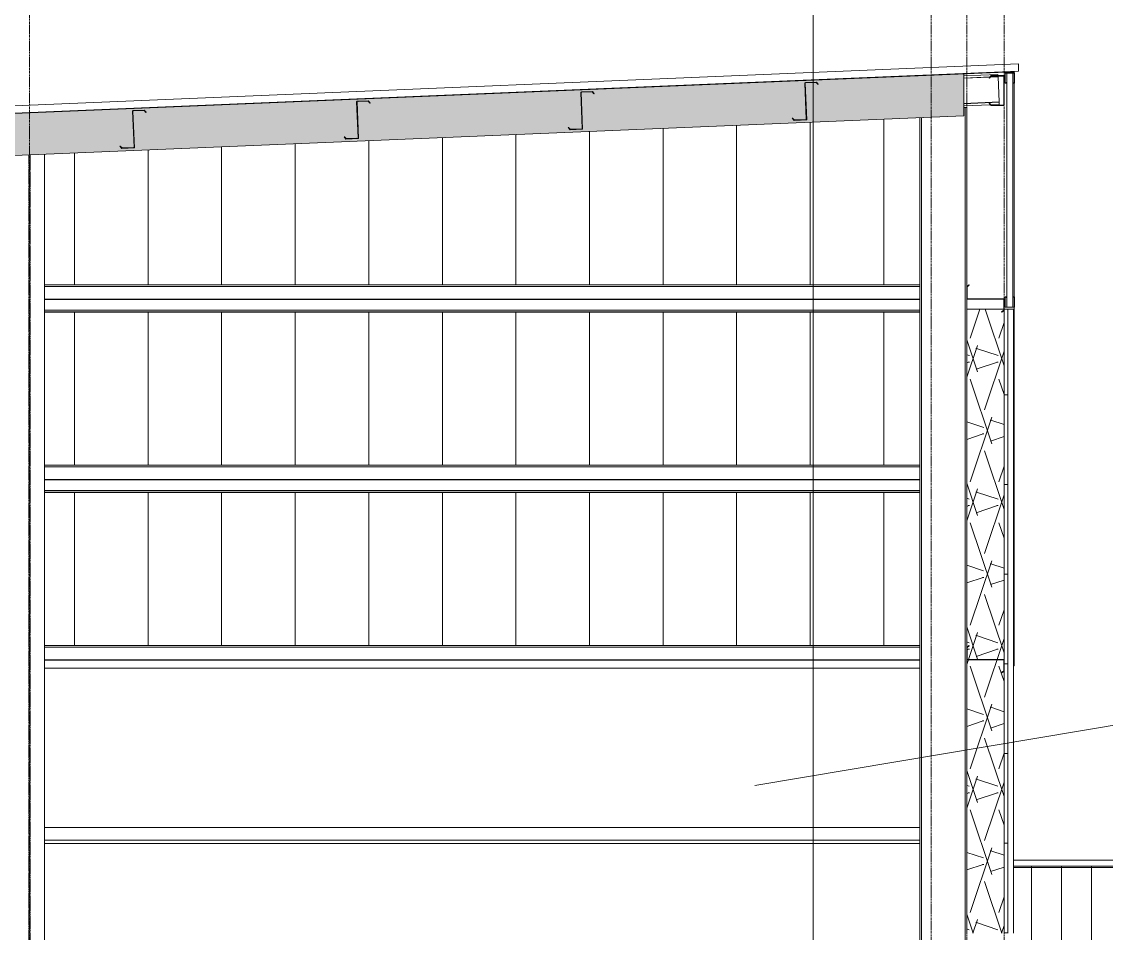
# Model space of a CAD drawing. Header units: inches. Extents: x -23565 to -21, y -324 to 853.
# Drawn here: x -7540.8 to -7250.6, y 168 to 411.9 of the extents above; entities that cross this region are included whole.
import ezdxf

# ---------------------------------------------------------------- set-up
doc = ezdxf.new("R2010")
doc.units = ezdxf.units.IN
doc.header["$MEASUREMENT"] = 0
doc.linetypes.add('Grid Line 1_2_', pattern=[0.875, 0.5, -0.125, 0.125, -0.125])
doc.linetypes.add('Hidden 1_8_', pattern=[0.1875, 0.125, -0.0625])
for name, color, linetype, lineweight in [('A-ANNO-IDEN', 131, 'Continuous', 9), ('A-CLNG', 13, 'Continuous', 13), ('A-CLNG-PATT', 13, 'Continuous', 25), ('A-GLAZ-CWMG', 51, 'Continuous', 13), ('A-ROOF', 132, 'Continuous', 13), ('A-WALL', 113, 'Continuous', 13), ('A-WALL-PATT', 111, 'Continuous', 25), ('G-ANNO-SYMB', 111, 'Continuous', 9), ('I-WALL', 2, 'Continuous', 13), ('S-BEAM', 12, 'Continuous', 13), ('S-COLS', 52, 'Continuous', 13), ('S-GRID', 1, 'Continuous', 9)]:
    doc.layers.add(name, color=color, linetype=linetype, lineweight=lineweight)
pattern_1 = [(45, (-21606.148, 72.082), (-19.007, 19.007), []), (45, (-21606.148, 100.882), (-19.007, 19.007), [])]
pattern_2 = [(161.57, (-21605.188, 73.042), (-7.6802237, -0.0009796), [0, -54.643, 6.067, 0]), (18.43, (-21607.108, 73.042), (-7.6802237, 0.0009796), [0, -54.643, 6.067, 0]), (108.43, (-21605.188, 73.042), (3.8382953, -19.20136532), [18.211, -42.499]), (71.57, (-21607.108, 73.042), (3.8382953, 19.20136532), [18.211, -42.499])]

# ---------------------------------------------------------------- blocks, each defined once
blk = doc.blocks.new('W-Wide Flange-Column - B1_E-1528731-Building Section - North_South looking West _ Fitness Center')
at = {"layer": 'S-COLS', "color": 8, "linetype": 'Hidden 1_8_', "lineweight": 9}
for p, q in [((-21385.21, 376.28), (-21385.21, 1)), ((-21384.9, 1), (-21384.9, 376.29))]:
    blk.add_line(p, q, dxfattribs=at)
blk = doc.blocks.new('Girt_C - 8_D-1405488-Building Section - North_South looking West _ Fitness Center')
at = {"layer": 'S-BEAM', "lineweight": 9}
h = blk.add_hatch(dxfattribs=at)
h.set_pattern_fill('FP_52', color=8, style=0, pattern_type=2)
h.set_pattern_definition(pattern_1)
h.paths.add_polyline_path([(-21127.8, 389.49), (-21124.49, 389.49), (-21124.49, 389.6), (-21127.75, 389.6), (-21128.2, 390.13), (-21128.29, 390.06)], flags=0)
h.paths.add_polyline_path([(-21124.41, 389.67), (-21124.3, 389.67), (-21124.3, 397.3), (-21124.41, 397.3)], flags=0)
h.paths.add_polyline_path([(-21128.2, 396.84), (-21127.75, 397.38), (-21124.49, 397.38), (-21124.49, 397.49), (-21127.8, 397.49), (-21128.28, 396.91)], flags=0)
at = {"layer": 'S-BEAM', "color": 7}
for p, q in [((-21127.8, 397.49), (-21128.28, 396.91)), ((-21128.28, 396.91), (-21128.2, 396.84)), ((-21128.2, 396.84), (-21127.75, 397.38)), ((-21124.49, 397.49), (-21127.8, 397.49)), ((-21127.75, 397.38), (-21124.49, 397.38)), ((-21124.41, 397.3), (-21124.41, 389.67)), ((-21124.3, 389.67), (-21124.3, 397.3)), ((-21128.2, 390.13), (-21128.29, 390.06)), ((-21128.29, 390.06), (-21127.8, 389.49)), ((-21127.75, 389.6), (-21128.2, 390.13)), ((-21127.8, 389.49), (-21124.49, 389.49)), ((-21124.49, 389.6), (-21127.75, 389.6))]:
    blk.add_line(p, q, dxfattribs=at)
for centre, radius, start, end in [((-21124.49, 397.3), 0.188, 0, 90), ((-21124.49, 397.3), 0.0782, 0, 87.8773), ((-21124.49, 389.67), 0.0782, 273.0424, 0), ((-21124.49, 389.67), 0.188, 270, 0)]:
    blk.add_arc(centre, radius, start, end, dxfattribs=at)
blk = doc.blocks.new('Rectangular Mullion - Profile_Polycarbonate_Upper and left-1768104-Building Section - North_South looking West _ Fitness Center')
at = {"layer": 'A-GLAZ-CWMG', "color": 7}
for p, q in [((-21121.55, 398.24), (-21124.05, 398.24)), ((-21124.05, 398.24), (-21124.05, 395.49)), ((-21123.99, 395.55), (-21123.99, 398.17)), ((-21123.99, 398.17), (-21121.62, 398.17)), ((-21121.62, 398.17), (-21121.62, 395.55)), ((-21121.55, 395.49), (-21121.55, 398.24)), ((-21124.05, 395.49), (-21123.55, 395.49)), ((-21123.62, 395.55), (-21123.99, 395.55)), ((-21123.55, 395.74), (-21123.62, 395.74)), ((-21123.62, 395.74), (-21123.62, 395.55)), ((-21123.55, 395.49), (-21123.55, 395.74)), ((-21121.92, 395.74), (-21121.98, 395.74)), ((-21121.98, 395.74), (-21121.98, 395.49)), ((-21121.98, 395.49), (-21121.55, 395.49)), ((-21121.92, 395.55), (-21121.92, 395.74)), ((-21121.62, 395.55), (-21121.92, 395.55))]:
    blk.add_line(p, q, dxfattribs=at)
blk = doc.blocks.new('Rectangular Mullion - Profile_Polycarbonate_Lower-1768105-Building Section - North_South looking West _ Fitness Center')
at = {"layer": 'A-GLAZ-CWMG', "color": 7}
for p, q in [((-21123.55, 338.27), (-21124.05, 338.27)), ((-21124.05, 338.27), (-21124.05, 335.52)), ((-21123.99, 335.58), (-21123.99, 338.21)), ((-21123.99, 338.21), (-21123.62, 338.21)), ((-21123.62, 338.21), (-21123.62, 338.02)), ((-21123.62, 338.02), (-21123.55, 338.02)), ((-21123.55, 338.02), (-21123.55, 338.27)), ((-21121.55, 338.27), (-21121.98, 338.27)), ((-21121.98, 338.27), (-21121.98, 338.02)), ((-21121.98, 338.02), (-21121.92, 338.02)), ((-21121.92, 338.02), (-21121.92, 338.21)), ((-21121.92, 338.21), (-21121.62, 338.21)), ((-21121.62, 338.21), (-21121.62, 335.58)), ((-21121.55, 335.52), (-21121.55, 338.27)), ((-21124.05, 335.52), (-21121.55, 335.52)), ((-21121.62, 335.58), (-21123.99, 335.58))]:
    blk.add_line(p, q, dxfattribs=at)
blk = doc.blocks.new('Girt_Z - 10_D-1351983-Building Section - North_South looking West _ Fitness Center')
at = {"layer": 'S-BEAM', "lineweight": 9}
h = blk.add_hatch(dxfattribs=at)
h.set_pattern_fill('FP_52', color=8, style=0, pattern_type=2)
h.set_pattern_definition(pattern_1)
h.paths.add_polyline_path([(-21180.48, 385.52), (-21177.11, 385.66), (-21177.29, 385.76), (-21180.43, 385.63), (-21180.9, 386.15), (-21180.98, 386.07)], flags=0)
h.paths.add_polyline_path([(-21177.11, 385.66), (-21177.51, 395.46), (-21177.62, 395.46), (-21177.22, 385.84)], flags=0)
h.paths.add_polyline_path([(-21174.08, 395.15), (-21174, 395.22), (-21174.51, 395.78), (-21177.44, 395.65), (-21177.44, 395.55), (-21174.56, 395.67)], flags=0)
at = {"layer": 'S-BEAM', "color": 7}
for p, q in [((-21177.62, 395.46), (-21177.22, 385.84)), ((-21177.11, 385.66), (-21177.51, 395.46)), ((-21174.51, 395.78), (-21177.44, 395.65)), ((-21177.44, 395.55), (-21174.56, 395.67)), ((-21174.56, 395.67), (-21174.08, 395.15)), ((-21174, 395.22), (-21174.51, 395.78)), ((-21174.08, 395.15), (-21174, 395.22)), ((-21180.9, 386.15), (-21180.98, 386.07)), ((-21180.98, 386.07), (-21180.48, 385.52)), ((-21180.43, 385.63), (-21180.9, 386.15)), ((-21180.48, 385.52), (-21177.11, 385.66)), ((-21177.29, 385.76), (-21180.43, 385.63))]:
    blk.add_line(p, q, dxfattribs=at)
for centre, radius, start, end in [((-21177.44, 395.47), 0.187, 92.3859, 182.3859), ((-21177.44, 395.47), 0.0782, 94.5087, 182.3859), ((-21177.3, 385.84), 0.0782, 275.4283, 2.3859)]:
    blk.add_arc(centre, radius, start, end, dxfattribs=at)
blk = doc.blocks.new('Girt_Z - 10_D-V102-Building Section - North_South looking West _ Fitness Center')
at = {"layer": 'S-BEAM', "color": 7}
for p, q in [((-21237.57, 392.96), (-21237.17, 383.34)), ((-21237.05, 383.16), (-21237.46, 392.97)), ((-21234.46, 393.28), (-21237.39, 393.16)), ((-21237.39, 393.05), (-21234.5, 393.17)), ((-21234.5, 393.17), (-21234.03, 392.65)), ((-21233.95, 392.73), (-21234.46, 393.28)), ((-21234.03, 392.65), (-21233.95, 392.73)), ((-21240.85, 383.65), (-21240.93, 383.58)), ((-21240.93, 383.58), (-21240.43, 383.02)), ((-21240.38, 383.13), (-21240.85, 383.65)), ((-21240.43, 383.02), (-21237.05, 383.16)), ((-21237.24, 383.26), (-21240.38, 383.13))]:
    blk.add_line(p, q, dxfattribs=at)
for centre, radius, start, end in [((-21237.38, 392.97), 0.187, 92.3859, 182.3859), ((-21237.38, 392.97), 0.0782, 94.5087, 182.3859), ((-21237.25, 383.34), 0.0782, 275.4283, 2.3859)]:
    blk.add_arc(centre, radius, start, end, dxfattribs=at)
blk = doc.blocks.new('Girt_Z - 10_D-V103-Building Section - North_South looking West _ Fitness Center')
at = {"layer": 'S-BEAM', "lineweight": 9}
h = blk.add_hatch(dxfattribs=at)
h.set_pattern_fill('FP_52', color=8, style=0, pattern_type=2)
h.set_pattern_definition(pattern_1)
h.paths.add_polyline_path([(-21300.37, 380.52), (-21297, 380.66), (-21297.19, 380.77), (-21300.33, 380.64), (-21300.8, 381.15), (-21300.88, 381.08)], flags=0)
h.paths.add_polyline_path([(-21297, 380.66), (-21297.41, 390.47), (-21297.52, 390.46), (-21297.12, 380.85)], flags=0)
h.paths.add_polyline_path([(-21293.98, 390.15), (-21293.9, 390.23), (-21294.41, 390.78), (-21297.34, 390.66), (-21297.34, 390.55), (-21294.45, 390.67)], flags=0)
at = {"layer": 'S-BEAM', "color": 7}
for p, q in [((-21297.52, 390.46), (-21297.12, 380.85)), ((-21297, 380.66), (-21297.41, 390.47)), ((-21294.41, 390.78), (-21297.34, 390.66)), ((-21297.34, 390.55), (-21294.45, 390.67)), ((-21294.45, 390.67), (-21293.98, 390.15)), ((-21293.9, 390.23), (-21294.41, 390.78)), ((-21293.98, 390.15), (-21293.9, 390.23)), ((-21300.8, 381.15), (-21300.88, 381.08)), ((-21300.88, 381.08), (-21300.37, 380.52)), ((-21300.33, 380.64), (-21300.8, 381.15)), ((-21300.37, 380.52), (-21297, 380.66)), ((-21297.19, 380.77), (-21300.33, 380.64))]:
    blk.add_line(p, q, dxfattribs=at)
for centre, radius, start, end in [((-21297.33, 390.47), 0.187, 92.3859, 182.3859), ((-21297.33, 390.47), 0.0782, 94.5087, 182.3859), ((-21297.2, 380.84), 0.0782, 275.4283, 2.3859)]:
    blk.add_arc(centre, radius, start, end, dxfattribs=at)
blk = doc.blocks.new('Girt_Z - 10_D-V104-Building Section - North_South looking West _ Fitness Center')
at = {"layer": 'S-BEAM', "lineweight": 9}
h = blk.add_hatch(dxfattribs=at)
h.set_pattern_fill('FP_52', color=8, style=0, pattern_type=2)
h.set_pattern_definition(pattern_1)
h.paths.add_polyline_path([(-21360.32, 378.03), (-21356.95, 378.17), (-21357.14, 378.27), (-21360.28, 378.14), (-21360.75, 378.65), (-21360.83, 378.58)], flags=0)
h.paths.add_polyline_path([(-21356.95, 378.17), (-21357.36, 387.97), (-21357.47, 387.97), (-21357.07, 378.35)], flags=0)
h.paths.add_polyline_path([(-21353.93, 387.66), (-21353.85, 387.73), (-21354.35, 388.28), (-21357.29, 388.16), (-21357.29, 388.05), (-21354.4, 388.17)], flags=0)
at = {"layer": 'S-BEAM', "color": 7}
for p, q in [((-21357.47, 387.97), (-21357.07, 378.35)), ((-21356.95, 378.17), (-21357.36, 387.97)), ((-21354.35, 388.28), (-21357.29, 388.16)), ((-21357.29, 388.05), (-21354.4, 388.17)), ((-21354.4, 388.17), (-21353.93, 387.66)), ((-21353.85, 387.73), (-21354.35, 388.28)), ((-21353.93, 387.66), (-21353.85, 387.73)), ((-21360.75, 378.65), (-21360.83, 378.58)), ((-21360.83, 378.58), (-21360.32, 378.03)), ((-21360.28, 378.14), (-21360.75, 378.65)), ((-21360.32, 378.03), (-21356.95, 378.17)), ((-21357.14, 378.27), (-21360.28, 378.14))]:
    blk.add_line(p, q, dxfattribs=at)
for centre, radius, start, end in [((-21357.28, 387.97), 0.187, 92.3859, 182.3859), ((-21357.28, 387.97), 0.0782, 94.5087, 182.3859), ((-21357.15, 378.35), 0.0782, 275.4283, 2.3859)]:
    blk.add_arc(centre, radius, start, end, dxfattribs=at)
blk = doc.blocks.new('Girt_Z - 10_D-1223956-Building Section - North_South looking West _ Fitness Center')
at = {"layer": 'S-BEAM', "lineweight": 9}
h = blk.add_hatch(dxfattribs=at)
h.set_pattern_fill('FP_52', color=8, style=0, pattern_type=2)
h.set_pattern_definition(pattern_1)
h.paths.add_polyline_path([(-21124.88, 237.69), (-21124.3, 238.17), (-21124.3, 241.11), (-21124.41, 241.11), (-21124.41, 238.22), (-21124.95, 237.77)], flags=0)
h.paths.add_polyline_path([(-21134.3, 241.19), (-21124.49, 241.19), (-21124.49, 241.3), (-21134.12, 241.3)], flags=0)
h.paths.add_polyline_path([(-21134.3, 241.19), (-21134.19, 241.37), (-21134.19, 244.51), (-21133.66, 244.96), (-21133.73, 245.04), (-21134.3, 244.56)], flags=0)
at = {"layer": 'S-BEAM', "color": 7}
for p, q in [((-21133.73, 245.04), (-21134.3, 244.56)), ((-21134.3, 244.56), (-21134.3, 241.19)), ((-21134.19, 244.51), (-21133.66, 244.96)), ((-21134.19, 241.37), (-21134.19, 244.51)), ((-21133.66, 244.96), (-21133.73, 245.04)), ((-21134.3, 241.19), (-21124.49, 241.19)), ((-21124.49, 241.3), (-21134.12, 241.3)), ((-21124.41, 241.11), (-21124.41, 238.22)), ((-21124.3, 238.17), (-21124.3, 241.11)), ((-21124.41, 238.22), (-21124.95, 237.77)), ((-21124.88, 237.69), (-21124.3, 238.17)), ((-21124.95, 237.77), (-21124.88, 237.69))]:
    blk.add_line(p, q, dxfattribs=at)
for centre, radius, start, end in [((-21134.12, 241.38), 0.0782, 183.0424, 270), ((-21124.49, 241.11), 0.187, 360, 90), ((-21124.49, 241.11), 0.0782, 2.1227, 90)]:
    blk.add_arc(centre, radius, start, end, dxfattribs=at)
blk = doc.blocks.new('Girt_Z - 10_D-1772157-Building Section - North_South looking West _ Fitness Center')
at = {"layer": 'S-BEAM', "color": 7}
for p, q in [((-21133.73, 341.54), (-21134.3, 341.06)), ((-21134.3, 341.06), (-21134.3, 337.69)), ((-21134.19, 341.01), (-21133.66, 341.46)), ((-21134.19, 337.87), (-21134.19, 341.01)), ((-21133.66, 341.46), (-21133.73, 341.54)), ((-21134.3, 337.69), (-21124.49, 337.69)), ((-21124.49, 337.8), (-21134.12, 337.8)), ((-21124.41, 337.61), (-21124.41, 334.72)), ((-21124.3, 334.67), (-21124.3, 337.61)), ((-21124.41, 334.72), (-21124.95, 334.27)), ((-21124.95, 334.27), (-21124.88, 334.19)), ((-21124.88, 334.19), (-21124.3, 334.67))]:
    blk.add_line(p, q, dxfattribs=at)
for centre, radius, start, end in [((-21134.12, 337.88), 0.0782, 183.0424, 270), ((-21124.49, 337.61), 0.187, 360, 90), ((-21124.49, 337.61), 0.0782, 2.1227, 90)]:
    blk.add_arc(centre, radius, start, end, dxfattribs=at)
blk = doc.blocks.new('Girt_Z - 10_D-1255199-Building Section - North_South looking West _ Fitness Center')
at = {"layer": 'S-BEAM', "color": 8, "lineweight": 9}
for p, q in [((-21381.05, 196.31), (-21146.8, 196.31)), ((-21381.05, 192.94), (-21146.8, 192.94))]:
    blk.add_line(p, q, dxfattribs=at)
blk = doc.blocks.new('Girt_Z - 10_D-1254871-Building Section - North_South looking West _ Fitness Center')
at = {"layer": 'S-BEAM', "color": 8, "lineweight": 9}
for p, q in [((-21381.05, 245.04), (-21146.8, 245.04)), ((-21381.05, 244.56), (-21146.8, 244.56)), ((-21381.05, 241.19), (-21146.8, 241.19)), ((-21381.05, 241.11), (-21146.8, 241.11))]:
    blk.add_line(p, q, dxfattribs=at)
blk = doc.blocks.new('Girt_Z - 10_D-1249026-Building Section - North_South looking West _ Fitness Center')
at = {"layer": 'S-BEAM', "color": 8, "lineweight": 9}
for p, q in [((-21381.05, 341.54), (-21146.8, 341.54)), ((-21381.05, 341.06), (-21146.8, 341.06)), ((-21381.05, 337.69), (-21146.8, 337.69)), ((-21381.05, 337.61), (-21146.8, 337.61)), ((-21381.05, 334.72), (-21146.8, 334.72)), ((-21381.05, 334.27), (-21146.8, 334.27)), ((-21381.05, 334.19), (-21146.8, 334.19))]:
    blk.add_line(p, q, dxfattribs=at)
blk = doc.blocks.new('Girt_C - 8_D-1405507-Building Section - North_South looking West _ Fitness Center')
at = {"layer": 'S-BEAM', "color": 8, "lineweight": 9}
for p, q in [((-21135.05, 397.42), (-21125.94, 397.8)), ((-21125.94, 397.8), (-21125.92, 397.49)), ((-21128.1, 397.14), (-21135.05, 396.85)), ((-21128.16, 397.06), (-21135.05, 396.78)), ((-21125.91, 397.16), (-21128.01, 397.07)), ((-21125.91, 397.23), (-21127.95, 397.14)), ((-21125.92, 397.38), (-21125.91, 397.23)), ((-21125.91, 397.23), (-21125.91, 397.16)), ((-21125.91, 397.16), (-21125.63, 390.45)), ((-21125.63, 390.45), (-21135.05, 390.06)), ((-21125.63, 390.38), (-21135.05, 389.99)), ((-21127.99, 389.71), (-21135.05, 389.41)), ((-21125.6, 389.81), (-21127.85, 389.71)), ((-21125.63, 390.45), (-21125.63, 390.38)), ((-21125.63, 390.38), (-21125.6, 389.81))]:
    blk.add_line(p, q, dxfattribs=at)
blk = doc.blocks.new('Girt_Z - 10_D-1772654-Building Section - North_South looking West _ Fitness Center')
at = {"layer": 'S-BEAM', "color": 8, "lineweight": 9}
for p, q in [((-21381.05, 293.29), (-21146.8, 293.29)), ((-21381.05, 292.81), (-21146.8, 292.81)), ((-21381.05, 289.44), (-21146.8, 289.44)), ((-21381.05, 289.36), (-21146.8, 289.36)), ((-21381.05, 286.47), (-21146.8, 286.47)), ((-21381.05, 286.02), (-21146.8, 286.02)), ((-21381.05, 285.94), (-21146.8, 285.94))]:
    blk.add_line(p, q, dxfattribs=at)

msp = doc.modelspace()

# ---------------------------------------------------------------- hatches: boundary and pattern name
at = {"layer": 'A-CLNG-PATT', "lineweight": 9}
h = msp.add_hatch(dxfattribs=at)
h.set_pattern_fill('FP_50', color=8, style=0, pattern_type=2)
h.set_pattern_definition(pattern_2)
h.paths.add_polyline_path([(-8524.33569, 335.21711), (-7288.71069, 386.70148), (-7288.71069, 397.96125), (-8524.33569, 346.47687), (-8524.33569, 343.72475)], flags=0)
at = {"layer": 'A-WALL-PATT', "lineweight": 9}
h = msp.add_hatch(dxfattribs=at)
h.set_pattern_fill('FP_62', color=8, style=0, pattern_type=2)
h.set_pattern_definition([(90, (-21384.928, 0), (-19.685, 1e-15), [])])
h.paths.add_polyline_path([(-7287.96063, 337.6875), (-7287.77319, 337.79688), (-7278.14813, 337.79688), (-7278.14811, 337.6875), (-7287.85126, 337.6875)], flags=0)
h.paths.add_polyline_path([(-7275.27319, 239.5625), (-7275.27319, 335.51775), (-7277.71069, 335.58025), (-7277.64819, 338.26775), (-7277.64819, 338.20525), (-7277.64819, 335.58025), (-7275.27319, 335.58025), (-7275.27319, 398.17296), (-7277.64819, 398.17296), (-7277.64819, 395.54796), (-7277.71069, 395.54796), (-7277.64819, 398.23546), (-7275.27319, 398.23546), (-7275.27319, 398.53704), (-7288.71069, 397.96125), (-7288.71069, 397.421), (-7279.59351, 397.80088), (-7279.56666, 397.48675), (-7278.14819, 397.48675), (-7278.14819, 397.37738), (-7279.57586, 397.37738), (-7279.28442, 389.80682), (-7281.46069, 389.65691), (-7281.40969, 389.59613), (-7278.1441, 389.59613), (-7278.14819, 389.48675), (-7281.46069, 389.48675), (-7281.64667, 389.70839), (-7288.71069, 389.41405), (-7288.71069, 388.92447), (-7287.96069, 388.92447), (-7287.96063, 341.0625), (-7287.3861, 341.54459), (-7287.3158, 341.4608), (-7287.85126, 341.0115), (-7287.89541, 337.79688), (-7287.96069, 337.61224), (-7287.96069, 335), (-7278.07001, 335), (-7278.07001, 337.61224), (-7277.96069, 337.60938), (-7277.96063, 335), (-7275.46069, 335), (-7275.46069, 239.5625)], flags=0)
h.paths.add_polyline_path([(-7300.46069, 245.04459), (-7300.46069, 285.93978), (-7534.71069, 285.93978), (-7534.71069, 245.04459), (-7328.44823, 245.04459)], flags=0)
h.paths.add_polyline_path([(-7483.37223, 293.29459), (-7300.46069, 293.29459), (-7300.46069, 334.18978), (-7534.71069, 334.18978), (-7534.71069, 293.29459)], flags=0)
h.paths.add_polyline_path([(-7391.1206, 341.54459), (-7300.46069, 341.54459), (-7300.46069, 386.2119), (-7534.71069, 376.45148), (-7534.71069, 341.54459), (-7450.66008, 341.54459)], flags=0)
h.paths.add_polyline_path([(-7278.07007, 389.6742), (-7278.07007, 397.29928), (-7277.96069, 397.29928), (-7277.96069, 389.67425)], flags=0)
h = msp.add_hatch(dxfattribs=at)
h.set_pattern_fill('FP_50', color=8, style=0, pattern_type=2)
h.set_pattern_definition(pattern_2)
h.paths.add_polyline_path([(-7277.96069, 168), (-7277.96069, 335), (-7287.96069, 335), (-7287.96069, 168)], flags=0)
h = msp.add_hatch(dxfattribs=at)
h.set_pattern_fill('FP_56', color=8, style=0, pattern_type=2)
h.set_pattern_definition([(0, (-21606.148, 72.082), (0, 24), []), (90, (-21606.148, 72.082), (-24, 1e-15), [])])
h.paths.add_polyline_path([(-7277.96069, 168), (-7276.96069, 168), (-7276.96069, 335), (-7277.96069, 335), (-7277.96069, 182.50875)], flags=0)
h = msp.add_hatch(dxfattribs=at)
h.set_pattern_fill('FP_53', color=8, style=0, pattern_type=2)
h.set_pattern_definition([(90, (-21150.615, 0), (-8, 5e-16), [])])
h.paths.add_polyline_path([(-7275.46069, 0), (-7053.96069, 0), (-7053.96069, 186), (-7275.46069, 185.97751), (-7275.46069, 0.33127)], flags=0)

# ---------------------------------------------------------------- linework, layer by layer
at = {"layer": 'A-ANNO-IDEN', "color": 153}
msp.add_line((-7344.60882, 207.52045), (-6672.14181, 320.66781), dxfattribs=at)
at = {"layer": 'A-CLNG', "color": 7}
for p, q in [((-7288.71069, 397.96125), (-8524.33569, 346.47687)), ((-7288.71069, 386.70148), (-7288.71069, 397.96125)), ((-8524.33569, 335.21711), (-7288.71069, 386.70148))]:
    msp.add_line(p, q, dxfattribs=at)
at = {"layer": 'A-ROOF', "color": 7}
for p, q in [((-7274.11087, 400.64976), (-8586.75314, 345.95634)), ((-7274.11087, 398.64803), (-7274.11087, 400.64976)), ((-8586.75314, 343.9546), (-7274.11087, 398.64803))]:
    msp.add_line(p, q, dxfattribs=at)
at = {"layer": 'A-ROOF', "color": 8, "lineweight": 9}
for p, q in [((-7275.46069, 187.60329), (-7042.71069, 187.60329)), ((-7053.96069, 185.60156), (-7275.46069, 185.60156))]:
    msp.add_line(p, q, dxfattribs=at)
at = {"layer": 'A-WALL', "color": 8, "lineweight": 9}
for p, q in [((-7275.27319, 398.53704), (-7538.52319, 387.56829)), ((-7275.27319, 398.23386), (-7275.27319, 398.53704)), ((-7275.27319, 335.58025), (-7275.27319, 398.17296)), ((-7275.27319, 239.5625), (-7275.27319, 335.51935)), ((-7300.46069, 238.939), (-7534.71069, 238.939)), ((-7275.46069, 239.5625), (-7275.27319, 239.5625)), ((-7053.96069, 186), (-7275.46069, 186))]:
    msp.add_line(p, q, dxfattribs=at)
at = {"layer": 'A-WALL', "color": 7}
for p, q in [((-7275.63589, 398.17296), (-7277.21069, 398.17296)), ((-7277.21069, 398.17296), (-7277.21069, 335.58025)), ((-7275.63589, 335.58025), (-7275.63589, 398.17296)), ((-7275.46069, 335), (-7287.96069, 335)), ((-7287.96069, 335), (-7287.96069, 168)), ((-7277.96069, 168), (-7277.96069, 335)), ((-7277.21069, 335.58025), (-7275.63589, 335.58025)), ((-7276.96069, 168), (-7276.96069, 335)), ((-7275.46069, 168), (-7275.46069, 335))]:
    msp.add_line(p, q, dxfattribs=at)
at = {"layer": 'G-ANNO-SYMB'}
msp.add_line((-7329.00354, 545.15708), (-7329.00354, -79.66081), dxfattribs=at)
at = {"layer": 'I-WALL', "color": 8, "lineweight": 9}
msp.add_line((-7300.46069, 192), (-7534.71069, 192), dxfattribs=at)
at = {"layer": 'S-COLS', "color": 8, "lineweight": 9}
for p, q in [((-7288.70435, 388.92447), (-7288.39428, 388.92447)), ((-7288.39428, 388.92447), (-7287.96069, 388.92447)), ((-7288.39428, 388.92447), (-7288.39428, 146.25)), ((-7287.96069, 388.92447), (-7287.96069, 341.0625)), ((-7300.46069, 386.2119), (-7300.46069, 0)), ((-7300.0271, 386.22997), (-7300.0271, 0)), ((-7534.71069, 376.45148), (-7534.71069, 1)), ((-7287.96069, 337.6875), (-7287.96069, 335))]:
    msp.add_line(p, q, dxfattribs=at)
at = {"layer": 'S-GRID', "linetype": 'Grid Line 1_2_'}
for p, q in [((-7538.71069, -293.03588), (-7538.71069, 738.65708)), ((-7538.71069, -293.03588), (-7538.71069, 738.65708)), ((-7297.46069, -293.03588), (-7297.46069, 738.65708)), ((-7287.96069, -293.03588), (-7287.96069, 738.65708)), ((-7277.96069, -293.03588), (-7277.96069, 738.65708))]:
    msp.add_line(p, q, dxfattribs=at)

# ---------------------------------------------------------------- block references
at = {"layer": 'A-GLAZ-CWMG', "color": 8, "lineweight": 9}
for name in ['Rectangular Mullion - Profile_Polycarbonate_Upper and left-1768104-Building Section - North_South looking West _ Fitness Center', 'Rectangular Mullion - Profile_Polycarbonate_Lower-1768105-Building Section - North_South looking West _ Fitness Center']:
    msp.add_blockref(name, (13846.34212, 0), dxfattribs=at)
at = {"layer": 'S-BEAM', "color": 8, "lineweight": 9}
for name in ['Girt_C - 8_D-1405507-Building Section - North_South looking West _ Fitness Center', 'Girt_Z - 10_D-1351983-Building Section - North_South looking West _ Fitness Center', 'Girt_C - 8_D-1405488-Building Section - North_South looking West _ Fitness Center', 'Girt_Z - 10_D-V102-Building Section - North_South looking West _ Fitness Center', 'Girt_Z - 10_D-V103-Building Section - North_South looking West _ Fitness Center', 'Girt_Z - 10_D-V104-Building Section - North_South looking West _ Fitness Center', 'Girt_Z - 10_D-1249026-Building Section - North_South looking West _ Fitness Center', 'Girt_Z - 10_D-1772157-Building Section - North_South looking West _ Fitness Center', 'Girt_Z - 10_D-1772654-Building Section - North_South looking West _ Fitness Center', 'Girt_Z - 10_D-1254871-Building Section - North_South looking West _ Fitness Center', 'Girt_Z - 10_D-1223956-Building Section - North_South looking West _ Fitness Center', 'Girt_Z - 10_D-1255199-Building Section - North_South looking West _ Fitness Center']:
    msp.add_blockref(name, (13846.34212, 0), dxfattribs=at)
at = {"layer": 'S-COLS', "color": 8, "linetype": 'Hidden 1_8_', "lineweight": 9}
msp.add_blockref('W-Wide Flange-Column - B1_E-1528731-Building Section - North_South looking West _ Fitness Center', (13846.34212, 0), dxfattribs=at)

doc.saveas('drawing.dxf')
